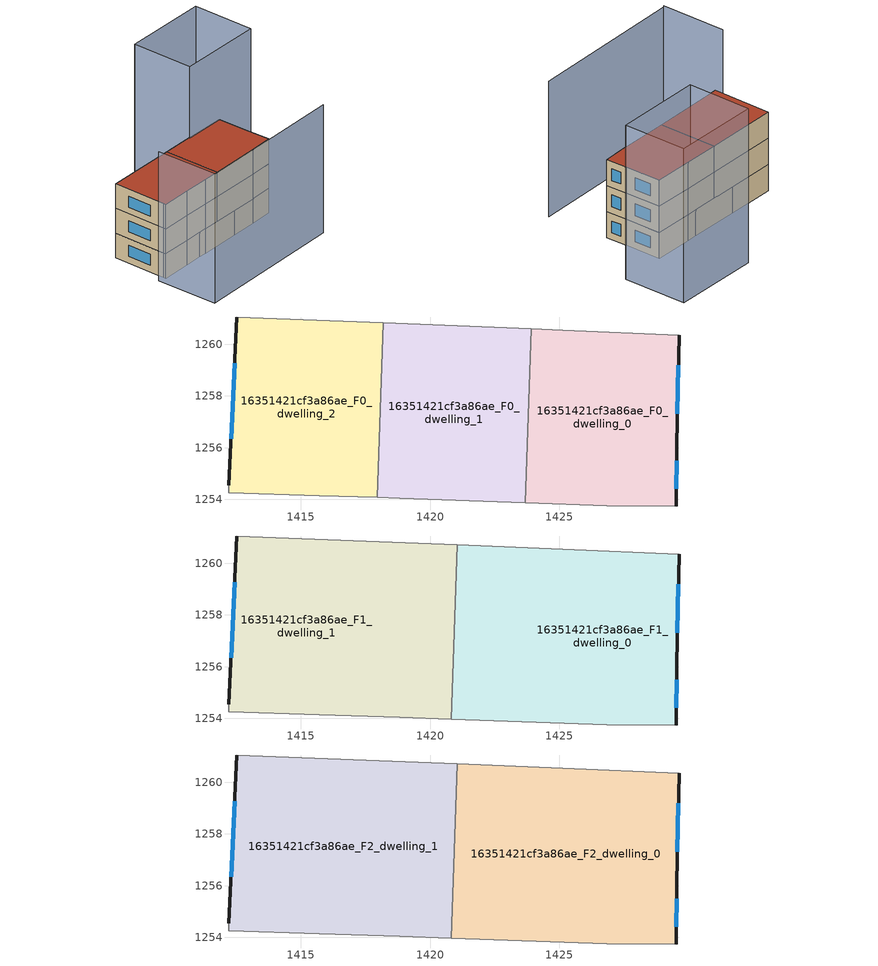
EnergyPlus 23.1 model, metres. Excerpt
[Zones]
16351421cf3a86ae_F0_dwelling_0
 floor ground (EU_floor_Construction): 1429.63,1260.35 1429.53,1256.14 1429.53,1253.74 1426.82,1253.74 1423.67,1253.86 1423.91,1260.6 1425.12,1260.55 z0
 wall outside (EU_wall_Construction): 1429.53,1253.74 1429.53,1256.14 1429.63,1260.35 z0:3
 wall adiabatic (EU_wall_Construction): 1423.67,1253.86 1426.82,1253.74 1429.53,1253.74 / 1429.63,1260.35 1425.12,1260.55 1423.91,1260.6 z0:3
 wall to 16351421cf3a86ae_F0_dwelling_1 (EU_wall_Construction): 1423.91,1260.6 1423.67,1253.86 z0:3
 window (EU_Window_Construction): 1429.53,1254.4 1429.53,1255.48 / 1429.55,1257.3 1429.6,1259.19 z0.83:2.17
16351421cf3a86ae_F0_dwelling_1
 floor ground (EU_floor_Construction): 1423.91,1260.6 1423.67,1253.86 1418.82,1254.05 1417.94,1254.07 1418.18,1260.83 z0
 wall adiabatic (EU_wall_Construction): 1417.94,1254.07 1418.82,1254.05 1423.67,1253.86 / 1423.91,1260.6 1418.18,1260.83 z0:3
 wall to 16351421cf3a86ae_F0_dwelling_2 (EU_wall_Construction): 1418.18,1260.83 1417.94,1254.07 z0:3
16351421cf3a86ae_F0_dwelling_2
 floor ground (EU_floor_Construction): 1418.18,1260.83 1417.94,1254.07 1415.72,1254.15 1412.21,1254.25 1412.21,1254.55 1412.52,1261.05 z0
 wall outside (EU_wall_Construction): 1412.52,1261.05 1412.21,1254.55 z0:3
 wall adiabatic (EU_wall_Construction): 1418.18,1260.83 1412.52,1261.05 / 1412.21,1254.55 1412.21,1254.25 1415.72,1254.15 1417.94,1254.07 z0:3
 window (EU_Window_Construction): 1412.43,1259.26 1412.3,1256.34 z0.83:2.17
16351421cf3a86ae_F1_dwelling_0
 floor to 16351421cf3a86ae_F0_dwelling_0 (EU_floor_Construction): 1429.63,1260.35 1429.53,1256.14 1429.53,1253.74 1426.82,1253.74 1423.67,1253.86 1423.91,1260.6 1425.12,1260.55 z3
 floor to 16351421cf3a86ae_F0_dwelling_1 (EU_floor_Construction): 1423.91,1260.6 1423.67,1253.86 1420.81,1253.97 1421.04,1260.71 z3
 wall outside (EU_wall_Construction): 1429.53,1253.74 1429.53,1256.14 1429.63,1260.35 z3:6
 wall adiabatic (EU_wall_Construction): 1420.81,1253.97 1426.82,1253.74 1429.53,1253.74 / 1429.63,1260.35 1425.12,1260.55 1421.04,1260.71 z3:6
 wall to 16351421cf3a86ae_F1_dwelling_1 (EU_wall_Construction): 1421.04,1260.71 1420.81,1253.97 z3:6
 window (EU_Window_Construction): 1429.53,1254.4 1429.53,1255.48 / 1429.55,1257.3 1429.6,1259.19 z3.83:5.17
16351421cf3a86ae_F1_dwelling_1
 floor to 16351421cf3a86ae_F0_dwelling_1 (EU_floor_Construction): 1421.04,1260.71 1420.81,1253.97 1418.82,1254.05 1417.94,1254.07 1418.18,1260.83 z3
 floor to 16351421cf3a86ae_F0_dwelling_2 (EU_floor_Construction): 1418.18,1260.83 1417.94,1254.07 1415.72,1254.15 1412.21,1254.25 1412.21,1254.55 1412.52,1261.05 z3
 wall outside (EU_wall_Construction): 1412.52,1261.05 1412.21,1254.55 z3:6
 wall adiabatic (EU_wall_Construction): 1421.04,1260.71 1412.52,1261.05 / 1412.21,1254.55 1412.21,1254.25 1415.72,1254.15 1418.82,1254.05 1420.81,1253.97 z3:6
 window (EU_Window_Construction): 1412.43,1259.26 1412.3,1256.34 z3.83:5.17
16351421cf3a86ae_F2_dwelling_0
 floor to 16351421cf3a86ae_F1_dwelling_0 (EU_floor_Construction): 1429.63,1260.35 1429.53,1256.14 1429.53,1253.74 1426.82,1253.74 1420.81,1253.97 1421.04,1260.71 1425.12,1260.55 z6
 wall outside (EU_wall_Construction): 1429.53,1253.74 1429.53,1256.14 1429.63,1260.35 z6:9
 wall adiabatic (EU_wall_Construction): 1420.81,1253.97 1426.82,1253.74 1429.53,1253.74 / 1429.63,1260.35 1425.12,1260.55 1421.04,1260.71 z6:9
 wall to 16351421cf3a86ae_F2_dwelling_1 (EU_wall_Construction): 1421.04,1260.71 1420.81,1253.97 z6:9
 window (EU_Window_Construction): 1429.53,1254.4 1429.53,1255.48 / 1429.55,1257.3 1429.6,1259.19 z6.83:8.17
 roof outside (EU_roof_Construction): 1429.53,1253.74 1429.53,1256.14 1429.63,1260.35 1425.12,1260.55 1421.04,1260.71 1420.81,1253.97 1426.82,1253.74 z9
16351421cf3a86ae_F2_dwelling_1
 floor to 16351421cf3a86ae_F1_dwelling_1 (EU_floor_Construction): 1421.04,1260.71 1420.81,1253.97 1418.82,1254.05 1415.72,1254.15 1412.21,1254.25 1412.21,1254.55 1412.52,1261.05 z6
 wall outside (EU_wall_Construction): 1412.52,1261.05 1412.21,1254.55 z6:9
 wall adiabatic (EU_wall_Construction): 1421.04,1260.71 1412.52,1261.05 / 1412.21,1254.55 1412.21,1254.25 1415.72,1254.15 1418.82,1254.05 1420.81,1253.97 z6:9
 window (EU_Window_Construction): 1412.43,1259.26 1412.3,1256.34 z6.83:8.17
 roof outside (EU_roof_Construction): 1420.81,1253.97 1421.04,1260.71 1412.52,1261.05 1412.21,1254.55 1412.21,1254.25 1415.72,1254.15 1418.82,1254.05 z9
shading: 1411.31,1247.14 1429.67,1246.69 z0:15.6; 1411.22,1247.15 1411.42,1254.57 z0:15.7; 1435.13,1267.45 1434.83,1260.05 / 1434.83,1260.05 1424.69,1260.46 / 1424.69,1260.46 1425,1267.86 / 1425,1267.86 1435.13,1267.45 z0:17.7
[Building]
EU S2 Campaign: North Axis=0; Terrain=City; Solar Distribution=FullExterior
[Site:Location]
Lyon-Bron: Latitude=45.75; Longitude=5; Time Zone=1; Elevation=198
[SizingPeriod:WeatherFileDays]
AnnualSizingPeriod: Begin Month=1; Begin Day of Month=1; End Month=12; End Day of Month=31; Day of Week for Start Day=Monday; Use Weather File Daylight Saving Period=No; Use Weather File Rain and Snow Indicators=No
[MATERIAL]
EU_InternalMass_Material: Roughness=MediumRough; Thickness=0.1; Conductivity=1; Density=1800; Specific Heat=900; Thermal Absorptance=0.9; Solar Absorptance=0.7; Visible Absorptance=0.7
[MATERIAL:NOMASS] Roughness=MediumRough; Thermal Absorptance=0.9; Solar Absorptance=0.7; Visible Absorptance=0.7
Name | Thermal Resistance
EU_wall_NoMass | 0.87146
EU_roof_NoMass | 0.842276
EU_floor_NoMass | 0.496999
[WINDOWMATERIAL:SIMPLEGLAZINGSYSTEM]
EU_Window_SimpleGlazing: UFactor=2.2525; Solar Heat Gain Coefficient=0.76; Visible Transmittance=0.76
[CONSTRUCTION]
EU_wall_Construction: EU_wall_NoMass
EU_roof_Construction: EU_roof_NoMass
EU_floor_Construction: EU_floor_NoMass
EU_Window_Construction: EU_Window_SimpleGlazing
EU_InternalMass_Construction: EU_InternalMass_Material
[ZONE] Type=1; Multiplier=1; Ceiling Height=autocalculate; Floor Area=autocalculate; Part of Total Floor Area=Yes
Name | Volume
16351421cf3a86ae_F0_dwelling_0 | 116.044
16351421cf3a86ae_F1_dwelling_0 | 174.062
16351421cf3a86ae_F2_dwelling_0 | 174.064
16351421cf3a86ae_F0_dwelling_1 | 116.048
16351421cf3a86ae_F1_dwelling_1 | 174.076
16351421cf3a86ae_F2_dwelling_1 | 174.08
16351421cf3a86ae_F0_dwelling_2 | 116.05
[INTERNALMASS] Construction=EU_InternalMass_Construction
Name | Zone or ZoneList | Surface Area
16351421cf3a86ae_F0_dwelling_0_EU_InternalMass | 16351421cf3a86ae_F0_dwelling_0 | 38.6815
16351421cf3a86ae_F0_dwelling_1_EU_InternalMass | 16351421cf3a86ae_F0_dwelling_1 | 38.6825
16351421cf3a86ae_F0_dwelling_2_EU_InternalMass | 16351421cf3a86ae_F0_dwelling_2 | 38.6836
16351421cf3a86ae_F1_dwelling_0_EU_InternalMass | 16351421cf3a86ae_F1_dwelling_0 | 58.0215
16351421cf3a86ae_F1_dwelling_1_EU_InternalMass | 16351421cf3a86ae_F1_dwelling_1 | 58.0265
16351421cf3a86ae_F2_dwelling_0_EU_InternalMass | 16351421cf3a86ae_F2_dwelling_0 | 58.0215
16351421cf3a86ae_F2_dwelling_1_EU_InternalMass | 16351421cf3a86ae_F2_dwelling_1 | 58.0265
[OTHEREQUIPMENT] Fuel Type=Electricity; Design Level Calculation Method=Watts/Area; Power per Zone Floor Area=1; Fraction Latent=0; Fraction Radiant=0; Fraction Lost=0; Carbon Dioxide Generation Rate=0; EndUse Subcategory=EU_Step8_InternalGains
Name | Zone or ZoneList or Space or SpaceList | Schedule
EU_Step8_InternalGain_16351421cf3a86ae_F0_dwelling_0_f000 | 16351421cf3a86ae_F0_dwelling_0 | EU_Step8_GainSchedule_16351421cf3a86ae_F0_dwelling_0_f000
EU_Step8_InternalGain_16351421cf3a86ae_F0_dwelling_1_f000 | 16351421cf3a86ae_F0_dwelling_1 | EU_Step8_GainSchedule_16351421cf3a86ae_F0_dwelling_1_f000
EU_Step8_InternalGain_16351421cf3a86ae_F0_dwelling_2_f000 | 16351421cf3a86ae_F0_dwelling_2 | EU_Step8_GainSchedule_16351421cf3a86ae_F0_dwelling_2_f000
EU_Step8_InternalGain_16351421cf3a86ae_F1_dwelling_0_f000 | 16351421cf3a86ae_F1_dwelling_0 | EU_Step8_GainSchedule_16351421cf3a86ae_F1_dwelling_0_f000
EU_Step8_InternalGain_16351421cf3a86ae_F1_dwelling_1_f000 | 16351421cf3a86ae_F1_dwelling_1 | EU_Step8_GainSchedule_16351421cf3a86ae_F1_dwelling_1_f000
EU_Step8_InternalGain_16351421cf3a86ae_F2_dwelling_0_f000 | 16351421cf3a86ae_F2_dwelling_0 | EU_Step8_GainSchedule_16351421cf3a86ae_F2_dwelling_0_f000
EU_Step8_InternalGain_16351421cf3a86ae_F2_dwelling_1_f000 | 16351421cf3a86ae_F2_dwelling_1 | EU_Step8_GainSchedule_16351421cf3a86ae_F2_dwelling_1_f000
[ZONEVENTILATION:DESIGNFLOWRATE] Schedule=EU_AlwaysOn; Design Flow Rate Calculation Method=AirChanges/Hour; Air Changes per Hour=0.425; Ventilation Type=Natural; Fan Pressure Rise=0; Fan Total Efficiency=1; Constant Term Coefficient=1; Temperature Term Coefficient=0; Velocity Term Coefficient=0; Velocity Squared Term Coefficient=0; Minimum Indoor Temperature=-100; Maximum Indoor Temperature=100; Delta Temperature=-100; Minimum Outdoor Temperature=-100; Maximum Outdoor Temperature=100; Maximum Wind Speed=40
Name | Zone or ZoneList or Space or SpaceList
EU_ConstantAir_16351421cf3a86ae_F0_dwelling_0 | 16351421cf3a86ae_F0_dwelling_0
EU_ConstantAir_16351421cf3a86ae_F0_dwelling_1 | 16351421cf3a86ae_F0_dwelling_1
EU_ConstantAir_16351421cf3a86ae_F0_dwelling_2 | 16351421cf3a86ae_F0_dwelling_2
EU_ConstantAir_16351421cf3a86ae_F1_dwelling_0 | 16351421cf3a86ae_F1_dwelling_0
EU_ConstantAir_16351421cf3a86ae_F1_dwelling_1 | 16351421cf3a86ae_F1_dwelling_1
EU_ConstantAir_16351421cf3a86ae_F2_dwelling_0 | 16351421cf3a86ae_F2_dwelling_0
EU_ConstantAir_16351421cf3a86ae_F2_dwelling_1 | 16351421cf3a86ae_F2_dwelling_1
[HVACTEMPLATE:THERMOSTAT] Constant Heating Setpoint=20; Constant Cooling Setpoint=50
EU_HeatOnly_16351421cf3a86ae_F0_dwelling_0; EU_HeatOnly_16351421cf3a86ae_F0_dwelling_1; EU_HeatOnly_16351421cf3a86ae_F0_dwelling_2; EU_HeatOnly_16351421cf3a86ae_F1_dwelling_0; EU_HeatOnly_16351421cf3a86ae_F1_dwelling_1; EU_HeatOnly_16351421cf3a86ae_F2_dwelling_0; EU_HeatOnly_16351421cf3a86ae_F2_dwelling_1
[HVACTEMPLATE:ZONE:IDEALLOADSAIRSYSTEM] System Availability Schedule=EU_AlwaysOn; Maximum Heating Supply Air Temperature=50; Minimum Cooling Supply Air Temperature=13; Maximum Heating Supply Air Humidity Ratio=0.0156; Minimum Cooling Supply Air Humidity Ratio=0.0077; Heating Limit=NoLimit; Cooling Limit=NoLimit; Heating Availability Schedule=EU_AlwaysOn; Cooling Availability Schedule=EU_CoolingOff; Dehumidification Control Type=ConstantSensibleHeatRatio; Cooling Sensible Heat Ratio=0.7; Dehumidification Setpoint=60; Humidification Control Type=None; Humidification Setpoint=30; Outdoor Air Method=None; Outdoor Air Flow Rate per Person=0.00944; Outdoor Air Flow Rate per Zone Floor Area=0; Outdoor Air Flow Rate per Zone=0; Demand Controlled Ventilation Type=None; Outdoor Air Economizer Type=NoEconomizer; Heat Recovery Type=None; Sensible Heat Recovery Effectiveness=0.7; Latent Heat Recovery Effectiveness=0.65
Name | Template Thermostat
16351421cf3a86ae_F0_dwelling_0 | EU_HeatOnly_16351421cf3a86ae_F0_dwelling_0
16351421cf3a86ae_F0_dwelling_1 | EU_HeatOnly_16351421cf3a86ae_F0_dwelling_1
16351421cf3a86ae_F0_dwelling_2 | EU_HeatOnly_16351421cf3a86ae_F0_dwelling_2
16351421cf3a86ae_F1_dwelling_0 | EU_HeatOnly_16351421cf3a86ae_F1_dwelling_0
16351421cf3a86ae_F1_dwelling_1 | EU_HeatOnly_16351421cf3a86ae_F1_dwelling_1
16351421cf3a86ae_F2_dwelling_0 | EU_HeatOnly_16351421cf3a86ae_F2_dwelling_0
16351421cf3a86ae_F2_dwelling_1 | EU_HeatOnly_16351421cf3a86ae_F2_dwelling_1
[SIZING:ZONE] Zone Cooling Design Supply Air Temperature Input Method=SupplyAirTemperature; Zone Cooling Design Supply Air Temperature=13; Zone Heating Design Supply Air Temperature Input Method=SupplyAirTemperature; Zone Heating Design Supply Air Temperature=50; Zone Cooling Design Supply Air Humidity Ratio=0.008; Zone Heating Design Supply Air Humidity Ratio=0.008; Cooling Design Air Flow Method=DesignDay; Cooling Design Air Flow Rate=0; Cooling Minimum Air Flow per Zone Floor Area=0.000762; Cooling Minimum Air Flow=0; Cooling Minimum Air Flow Fraction=0.2; Heating Design Air Flow Method=DesignDay; Heating Design Air Flow Rate=0; Heating Maximum Air Flow per Zone Floor Area=0.002032; Heating Maximum Air Flow=0.141576; Heating Maximum Air Flow Fraction=0.3; Account for Dedicated Outdoor Air System=No; Dedicated Outdoor Air System Control Strategy=NeutralSupplyAir; Dedicated Outdoor Air Low Setpoint Temperature for Design=autosize; Dedicated Outdoor Air High Setpoint Temperature for Design=autosize; Zone Load Sizing Method=Sensible Load Only No Latent Load; Zone Latent Cooling Design Supply Air Humidity Ratio Input Method=HumidityRatioDifference; Zone Cooling Design Supply Air Humidity Ratio Difference=0.005; Zone Latent Heating Design Supply Air Humidity Ratio Input Method=HumidityRatioDifference; Zone Humidification Design Supply Air Humidity Ratio Difference=0.005
16351421cf3a86ae_F0_dwelling_0; 16351421cf3a86ae_F0_dwelling_1; 16351421cf3a86ae_F0_dwelling_2; 16351421cf3a86ae_F1_dwelling_0; 16351421cf3a86ae_F1_dwelling_1; 16351421cf3a86ae_F2_dwelling_0; 16351421cf3a86ae_F2_dwelling_1
[SCHEDULE:CONSTANT]
Name | Hourly Value
EU_AlwaysOn | 1
EU_CoolingOff | 0
[SCHEDULE:FILE] Column Number=1; Rows to Skip at Top=0; Number of Hours of Data=8760; Column Separator=Comma; Interpolate to Timestep=No; Minutes per Item=60; Adjust Schedule for Daylight Savings=Yes
Name | File
EU_Step8_GainSchedule_16351421cf3a86ae_F0_dwelling_0_f000 | ../../schedules/16351421cf3a86ae/16351421cf3a86ae_F0_dwelling_0_f000_gain.csv
EU_Step8_GainSchedule_16351421cf3a86ae_F0_dwelling_1_f000 | ../../schedules/16351421cf3a86ae/16351421cf3a86ae_F0_dwelling_1_f000_gain.csv
EU_Step8_GainSchedule_16351421cf3a86ae_F0_dwelling_2_f000 | ../../schedules/16351421cf3a86ae/16351421cf3a86ae_F0_dwelling_2_f000_gain.csv
EU_Step8_GainSchedule_16351421cf3a86ae_F1_dwelling_0_f000 | ../../schedules/16351421cf3a86ae/16351421cf3a86ae_F1_dwelling_0_f000_gain.csv
EU_Step8_GainSchedule_16351421cf3a86ae_F1_dwelling_1_f000 | ../../schedules/16351421cf3a86ae/16351421cf3a86ae_F1_dwelling_1_f000_gain.csv
EU_Step8_GainSchedule_16351421cf3a86ae_F2_dwelling_0_f000 | ../../schedules/16351421cf3a86ae/16351421cf3a86ae_F2_dwelling_0_f000_gain.csv
EU_Step8_GainSchedule_16351421cf3a86ae_F2_dwelling_1_f000 | ../../schedules/16351421cf3a86ae/16351421cf3a86ae_F2_dwelling_1_f000_gain.csv
